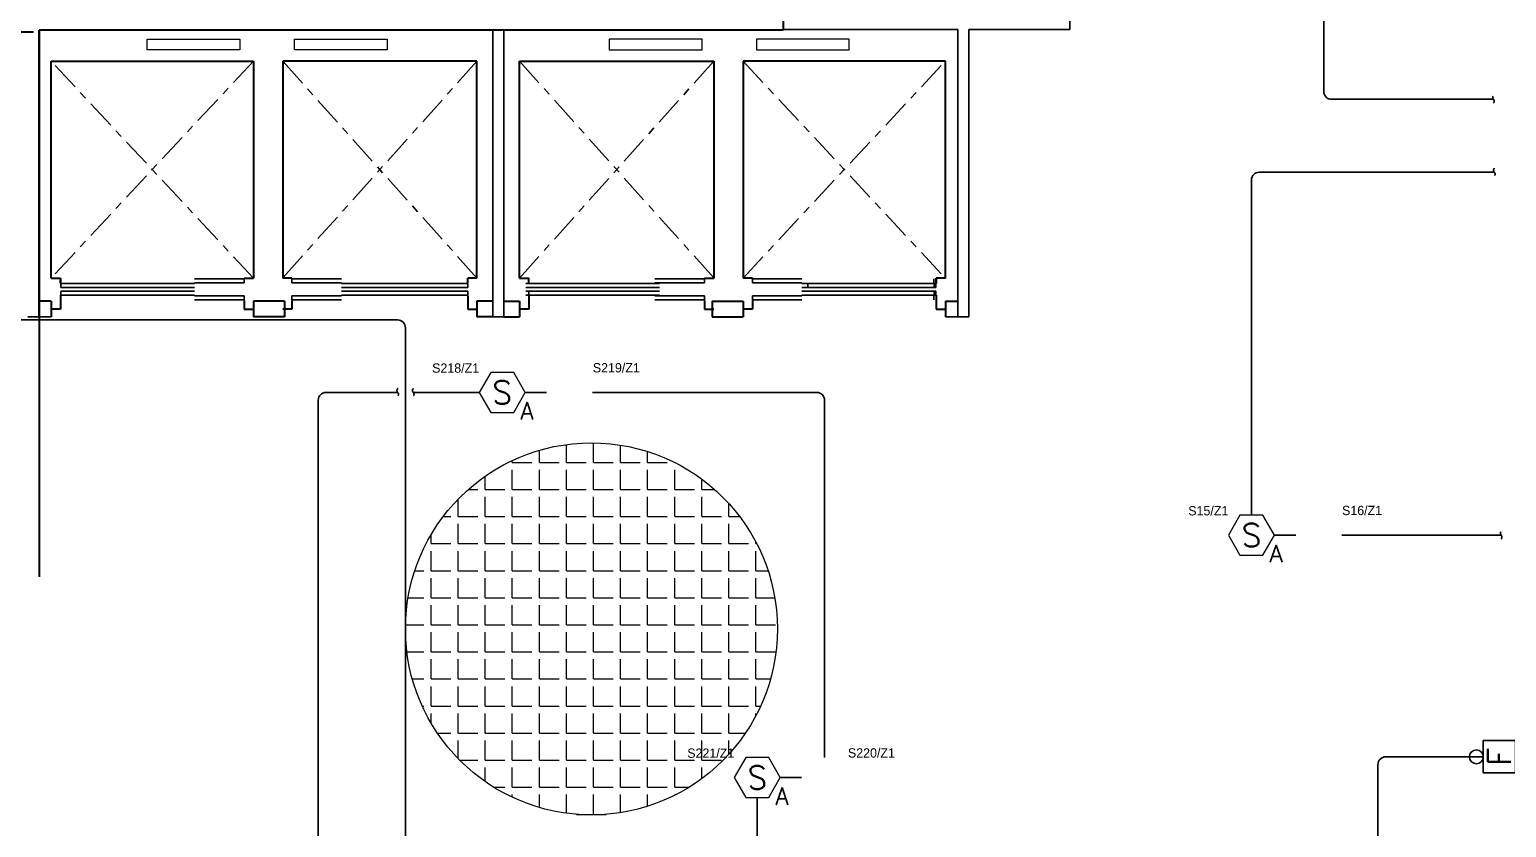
# Model space of a CAD drawing. Extents: x -59 to 582, y -1177 to 100.
# Drawn here: x 208.56 to 227.62, y -677.02 to -666.72 of the extents above; entities that cross this region are included whole.
import ezdxf
from ezdxf.enums import TextEntityAlignment as Align

# ---------------------------------------------------------------- set-up
doc = ezdxf.new("R2010")
doc.units = 0
doc.header["$LTSCALE"] = 0.15
doc.linetypes.add('CENTERX2', pattern=[4, 2.5, -0.5, 0.5, -0.5])
doc.linetypes.add('HIDDEN', pattern=[0.375, 0.25, -0.125])
doc.layers.get('0').update_dxf_attribs({"color": 252})
for name, color, linetype in [('0 ARCH', 252, 'Continuous'), ('0 fire alarm', 252, 'Continuous'), ('0 sockets', 252, 'Continuous'), ('AUTOINCR', 7, 'Continuous'), ('d1', 252, 'Continuous'), ('FIRE_LOOP', 7, 'Continuous'), ('grocol', 252, 'Continuous'), ('WINDOW', 252, 'Continuous'), ('WIRING', 4, 'Continuous')]:
    doc.layers.add(name, color=color, linetype=linetype)
for name, color, linetype, lineweight in [('anal', 252, 'Continuous', 20), ('elev', 252, 'Continuous', 9), ('T-FIRE-B', 4, 'Continuous', 0), ('T-TEXT', 2, 'Continuous', 0), ('wall', 252, 'Continuous', 30)]:
    doc.layers.add(name, color=color, linetype=linetype, lineweight=lineweight)
doc.styles.add('ROMAND', font='ROMAND.SHX')
doc.styles.add('ROMANS', font='ROMANS.shx', dxfattribs={"width": 0.8})
doc.styles.add('TEXT-NFP', font='simplex.shx')

# ---------------------------------------------------------------- blocks, each defined once
blk = doc.blocks.new('WQ')
h = blk.add_hatch(color=6)
h.dxf.hatch_style = 1
h.paths.add_polyline_path([(-126.091, 5), (-126.091, -169.521), (126.091, -169.521), (126.091, 5)])
h.paths.add_polyline_path([(121.091, 0), (121.091, -164.521), (-121.091, -164.521), (-121.091, 0)], flags=16)
at = {"layer": '0 sockets', "color": 3, "style": 'ROMAND'}
blk.add_attdef('ACCESS_CONTROL', (-48.663, 7.622), '', height=7.973, dxfattribs=at)
blk = doc.blocks.new('ARCH')
at = {"layer": 'elev'}
h = blk.add_hatch(dxfattribs=at)
h.set_pattern_fill('ANGLE', color=256, scale=0.05, style=0)
h.set_pattern_definition([(0, (0, 0), (0, 0.34925), [0.254, -0.09525]), (90, (0, 0), (-0.34925, 2e-17), [0.254, -0.09525])])
h.paths.add_polyline_path([(31.8, 340.8, 0.21525), (32.613, 339), (35.787, 339, 0.21525), (36.6, 340.8, 1)])
h.paths.add_polyline_path([(35.787, 339), (32.613, 339, 0.377964)])
at = {"layer": 'anal'}
blk.add_circle((34.2, 340.8), 2.4, dxfattribs=at)
at = {"layer": 'd1', "linetype": 'CENTERX2'}
for p, q in [((29.838, 348.125), (27.228, 345.326)), ((29.838, 345.326), (27.228, 348.125)), ((32.723, 345.326), (30.216, 348.125)), ((32.723, 348.125), (30.216, 345.326)), ((33.272, 348.125), (35.779, 345.326)), ((33.272, 345.326), (35.779, 348.125)), ((36.157, 345.326), (38.767, 348.125)), ((36.157, 348.125), (38.767, 345.326))]:
    blk.add_line(p, q, dxfattribs=at)
at = {"layer": 'd1', "ltscale": 0.5}
for p, q in [((27.352, 345.206), (27.352, 345.256)), ((29.08, 345.256), (27.352, 345.256)), ((29.08, 345.206), (27.352, 345.206)), ((27.352, 345.156), (27.352, 345.106)), ((29.08, 345.156), (27.352, 345.156)), ((29.078, 345.316), (29.718, 345.316)), ((29.078, 345.266), (29.718, 345.266)), ((29.718, 345.266), (29.718, 345.316)), ((30.336, 345.266), (30.336, 345.316)), ((30.976, 345.316), (30.336, 345.316)), ((30.976, 345.266), (30.336, 345.266)), ((30.974, 345.256), (32.603, 345.256)), ((30.974, 345.206), (32.603, 345.206)), ((30.974, 345.156), (32.603, 345.156)), ((32.603, 345.206), (32.603, 345.256)), ((32.603, 345.156), (32.603, 345.106)), ((35.08, 345.256), (33.352, 345.256)), ((35.08, 345.206), (33.352, 345.206)), ((35.08, 345.156), (33.352, 345.156)), ((33.392, 345.156), (33.392, 345.106)), ((35.019, 345.316), (35.659, 345.316)), ((35.019, 345.266), (35.659, 345.266)), ((35.659, 345.266), (35.659, 345.316)), ((36.917, 345.316), (36.277, 345.316)), ((36.277, 345.266), (36.277, 345.316)), ((36.917, 345.266), (36.277, 345.266)), ((36.915, 345.256), (38.643, 345.256)), ((36.915, 345.206), (38.643, 345.206)), ((36.915, 345.156), (38.643, 345.156)), ((36.992, 345.206), (36.992, 345.256)), ((38.621, 345.256), (36.992, 345.256)), ((38.621, 345.206), (36.992, 345.206)), ((38.621, 345.156), (36.992, 345.156)), ((38.619, 345.266), (38.619, 345.316)), ((38.621, 345.206), (38.621, 345.256)), ((38.621, 345.156), (38.621, 345.106)), ((38.643, 345.206), (38.643, 345.256)), ((38.643, 345.156), (38.643, 345.106)), ((29.08, 345.106), (27.352, 345.106)), ((29.021, 345.106), (27.392, 345.106)), ((29.078, 345.096), (29.718, 345.096)), ((29.078, 345.046), (29.718, 345.046)), ((29.718, 345.096), (29.718, 345.046)), ((30.336, 345.096), (30.336, 345.046)), ((30.976, 345.096), (30.336, 345.096)), ((30.976, 345.046), (30.336, 345.046)), ((30.974, 345.106), (32.603, 345.106)), ((35.08, 345.106), (33.352, 345.106)), ((35.021, 345.106), (33.392, 345.106)), ((35.019, 345.096), (35.659, 345.096)), ((35.019, 345.046), (35.659, 345.046)), ((35.659, 345.096), (35.659, 345.046)), ((36.917, 345.096), (36.277, 345.096)), ((36.277, 345.096), (36.277, 345.046)), ((36.917, 345.046), (36.277, 345.046)), ((36.915, 345.106), (38.643, 345.106)), ((38.619, 345.096), (38.619, 345.046))]:
    blk.add_line(p, q, dxfattribs=at)
at = {"layer": 'elev'}
for p, q in [((28.467, 348.272), (28.467, 348.408)), ((28.467, 348.408), (29.664, 348.408)), ((29.664, 348.408), (29.664, 348.272)), ((30.367, 348.408), (31.564, 348.408)), ((30.367, 348.272), (30.367, 348.408)), ((31.564, 348.408), (31.564, 348.272)), ((35.628, 348.408), (34.431, 348.408)), ((34.431, 348.408), (34.431, 348.272)), ((35.628, 348.272), (35.628, 348.408)), ((37.528, 348.408), (36.331, 348.408)), ((36.331, 348.408), (36.331, 348.272)), ((37.528, 348.272), (37.528, 348.408)), ((29.664, 348.272), (28.467, 348.272)), ((31.564, 348.272), (30.367, 348.272)), ((34.431, 348.272), (35.628, 348.272)), ((36.331, 348.272), (37.528, 348.272))]:
    blk.add_line(p, q, dxfattribs=at)
at = {"layer": 'grocol', "ltscale": 0.5}
for p, q in [((40.374, 348.532), (40.374, 348.673)), ((27.068, 345.026), (27.068, 348.525)), ((27.068, 348.52), (27.068, 344.826)), ((32.927, 348.525), (32.927, 344.826)), ((32.927, 348.525), (32.927, 344.826)), ((33.068, 348.525), (33.068, 344.826)), ((33.068, 348.525), (33.068, 344.826)), ((36.675, 348.532), (38.927, 348.532)), ((38.927, 345.026), (38.927, 348.532)), ((38.927, 348.525), (38.927, 344.826)), ((39.068, 344.826), (39.068, 348.532)), ((39.068, 348.532), (40.374, 348.532)), ((27.068, 344.826), (26.927, 344.826)), ((32.927, 344.826), (33.068, 344.826)), ((33.068, 344.826), (32.927, 344.826)), ((38.927, 344.826), (39.068, 344.826))]:
    blk.add_line(p, q, dxfattribs=at)
at = {"layer": 'wall'}
for p, q in [((36.675, 358.125), (36.675, 348.525)), ((27, 348.7), (17.4, 348.7)), ((27, 348.5), (17.4, 348.5)), ((36.527, 348.525), (27.073, 348.525)), ((27.073, 348.52), (27.073, 341.47)), ((36.675, 348.525), (27.075, 348.525)), ((27.228, 345.326), (27.228, 348.125)), ((27.228, 348.125), (29.838, 348.125)), ((29.838, 348.125), (29.838, 345.326)), ((32.723, 348.125), (30.216, 348.125)), ((30.216, 348.125), (30.216, 345.326)), ((32.723, 345.326), (32.723, 348.125)), ((33.272, 345.326), (33.272, 348.125)), ((33.272, 348.125), (35.779, 348.125)), ((35.779, 348.125), (35.779, 345.326)), ((36.157, 348.125), (36.157, 345.326)), ((38.767, 348.125), (36.157, 348.125)), ((38.767, 345.326), (38.767, 348.125)), ((27.228, 345.326), (27.348, 345.326)), ((27.348, 345.266), (27.348, 345.326)), ((27.348, 345.326), (27.348, 345.255)), ((29.718, 345.326), (29.838, 345.326)), ((30.336, 345.326), (30.216, 345.326)), ((32.723, 345.326), (32.603, 345.326)), ((32.603, 345.266), (32.603, 345.326)), ((33.272, 345.326), (33.392, 345.326)), ((33.392, 345.266), (33.392, 345.326)), ((35.659, 345.326), (35.779, 345.326)), ((36.277, 345.326), (36.157, 345.326)), ((38.767, 345.326), (38.647, 345.326)), ((38.647, 345.326), (38.647, 345.255)), ((38.647, 345.266), (38.647, 345.326)), ((27.228, 345.026), (27.068, 345.026)), ((27.228, 345.026), (27.228, 344.826)), ((27.348, 345.106), (27.348, 344.926)), ((29.718, 345.036), (29.718, 344.926)), ((29.838, 345.026), (29.838, 344.826)), ((30.238, 345.026), (29.838, 345.026)), ((30.238, 345.026), (30.238, 344.826)), ((30.336, 345.036), (30.336, 344.926)), ((32.603, 345.096), (32.603, 344.926)), ((32.723, 345.026), (32.723, 344.826)), ((32.927, 345.026), (32.723, 345.026)), ((33.068, 345.026), (33.272, 345.026)), ((33.272, 345.026), (33.272, 344.826)), ((33.392, 345.096), (33.392, 344.926)), ((35.659, 345.036), (35.659, 344.926)), ((35.757, 345.026), (36.157, 345.026)), ((35.757, 345.026), (35.757, 344.826)), ((36.157, 345.026), (36.157, 344.826)), ((36.277, 345.036), (36.277, 344.926)), ((38.647, 345.106), (38.647, 344.926)), ((38.767, 345.026), (38.927, 345.026)), ((38.767, 345.026), (38.767, 344.826)), ((27.348, 344.926), (27.228, 344.926)), ((29.718, 344.926), (29.838, 344.926)), ((30.238, 344.826), (29.838, 344.826)), ((30.336, 344.926), (30.216, 344.926)), ((32.603, 344.926), (32.723, 344.926)), ((32.927, 344.826), (32.723, 344.826)), ((33.068, 344.826), (33.272, 344.826)), ((33.392, 344.926), (33.272, 344.926)), ((35.659, 344.926), (35.779, 344.926)), ((35.757, 344.826), (36.157, 344.826)), ((36.277, 344.926), (36.157, 344.926)), ((38.647, 344.926), (38.767, 344.926))]:
    blk.add_line(p, q, dxfattribs=at)
at = {"layer": 'WINDOW', "linetype": 'CENTERX2'}
for p, q in [((27.228, 344.826), (27.068, 344.826)), ((38.767, 344.826), (38.927, 344.826))]:
    blk.add_line(p, q, dxfattribs=at)
blk = doc.blocks.new('dressable smoke detectore above false ceiling')
blk.add_lwpolyline([(200, 0), (100, 173), (-100, 173), (-200, 0), (-100, -173), (100, -173)], close=True)
at = {"layer": 'T-TEXT', "style": 'ROMANS'}
blk.add_attdef('S', text='', height=200, dxfattribs=at).set_placement((0, 0, 0), align=Align.MIDDLE)
blk.add_attdef('A', text='', height=150, dxfattribs=at).set_placement((215, -161), align=Align.MIDDLE_CENTER)
blk = doc.blocks.new('*U202')
at = {"linetype": 'ByBlock'}
h = blk.add_hatch(dxfattribs=at)
h.set_pattern_fill('ANGLE', color=2)
h.set_pattern_definition([(0, (2e-14, -140), (0, 6.985), [5.08, -1.905]), (90, (2e-14, -140), (-6.985, 4e-16), [5.08, -1.905])])
h.paths.add_polyline_path([(49, -167, 1), (94, -167, 1)])
at = {"color": 2}
blk.add_lwpolyline([(-140, -140), (140, -140), (140, 140), (-140, 140)], close=True, dxfattribs=at)
at = {"color": 6, "linetype": 'ByBlock'}
blk.add_lwpolyline([(-98, -140), (113, -140), (113, -195), (-98, -195)], close=True, dxfattribs=at)
at = {"color": 2}
blk.add_circle((0, 200), 60, dxfattribs=at)
at = {"color": 6, "linetype": 'ByBlock'}
for centre in [(-71, -167), (71, -167)]:
    blk.add_circle(centre, 22.5, dxfattribs=at)
at = {"layer": 'T-TEXT', "color": 2, "style": 'TEXT-NFP'}
blk.add_attdef('F', text='', height=200, dxfattribs=at).set_placement((0, 0, 0), align=Align.MIDDLE)
blk = doc.blocks.new('endtick', base_point=(-3267.27, -69559.4))
at = {"layer": 'WIRING', "color": 2, "linetype": 'HIDDEN'}
blk.add_spline([(-3267.27, -69509.4), (-3276.985, -69534.4), (-3267.27, -69559.4), (-3256.425, -69584.4), (-3267.27, -69609.4)], degree=3, dxfattribs=at)

msp = doc.modelspace()

# ---------------------------------------------------------------- linework, layer by layer
at = {"layer": '0 sockets', "color": 4}
for points in [[(199.185, -670.468), (213.31, -670.468, -0.414214), (213.41, -670.568), (213.41, -679.362)], [(218.05, -679.571), (225.86, -679.571, 0.414214), (225.96, -679.471), (225.96, -676.204, -0.414214), (226.06, -676.104), (227.318, -676.104)]]:
    msp.add_lwpolyline(points, format="xyb", dxfattribs=at)
at = {"layer": 'FIRE_LOOP', "color": 3}
for p, q in [((225.26, -667.522), (225.26, -665.767)), ((227.451, -667.622), (225.36, -667.622)), ((224.427, -668.562), (227.461, -668.562)), ((224.327, -672.986), (224.327, -668.662)), ((212.384, -671.403), (213.31, -671.403)), ((213.51, -671.403), (214.361, -671.403)), ((214.956, -671.403), (215.23, -671.403)), ((215.825, -671.403), (218.719, -671.403)), ((212.284, -679.193), (212.284, -671.503)), ((218.819, -671.503), (218.819, -676.113)), ((224.624, -673.244), (224.898, -673.244)), ((227.55, -673.244), (225.493, -673.244)), ((218.522, -676.371), (218.248, -676.371)), ((217.95, -676.628), (217.95, -679.679))]:
    msp.add_line(p, q, dxfattribs=at)
for centre, start, end in [((225.36, -667.522), 180, 270), ((224.427, -668.662), 90, 180), ((212.384, -671.503), 90, 180), ((218.719, -671.503), 360, 90)]:
    msp.add_arc(centre, 0.1, start, end, dxfattribs=at)

# ---------------------------------------------------------------- block references
at = {"layer": '0 ARCH', "color": 3}
msp.add_blockref('ARCH', (181.61, -1015.254), dxfattribs=at)
at = {"layer": '0 fire alarm', "color": 3, "xscale": 0.001, "yscale": 0.001, "zscale": 0.001}
for p, rotation in [((227.451, -667.622), 180), ((227.55, -673.244), 179.9999999999984)]:
    msp.add_blockref('endtick', p, dxfattribs=dict(at, rotation=rotation))
for p in [(227.461, -668.562), (213.31, -671.403), (213.51, -671.403)]:
    msp.add_blockref('endtick', p, dxfattribs=at)
at = {"layer": '0 fire alarm', "color": 3, "xscale": 0.001488, "yscale": 0.001488, "zscale": 0.001488, "rotation": 90}
msp.add_blockref('*U202', (227.527, -676.104), dxfattribs=at).add_auto_attribs({'F': 'F'})
at = {"layer": '0 sockets', "color": 3}
msp.add_blockref('WQ', (244.611, -582.756), dxfattribs=at)
at = {"layer": 'T-FIRE-B', "color": 2, "xscale": 0.001487761816891826, "yscale": 0.001487761816891826, "zscale": 0.001487761816891826}
for p in [(214.659, -671.403), (224.327, -673.244), (217.95, -676.371)]:
    msp.add_blockref('dressable smoke detectore above false ceiling', p, dxfattribs=at).add_auto_attribs({'S': 'S', 'A': 'A'})

# ---------------------------------------------------------------- texts
at = {"layer": 'AUTOINCR', "color": 2}
for s, p in [('S218/Z1', (214.361, -671.185)), ('S15/Z1', (224.029, -673.026)), ('S221/Z1', (217.653, -676.153))]:
    msp.add_text(s, height=0.12, dxfattribs=at).set_placement(p, align=Align.BOTTOM_RIGHT)
for s, p in [('S219/Z1', (215.828, -671.181)), ('S16/Z1', (225.496, -673.022)), ('S220/Z1', (219.12, -676.15))]:
    msp.add_text(s, height=0.12, dxfattribs=at).set_placement(p, align=Align.BOTTOM_LEFT)

doc.saveas('drawing.dxf')
